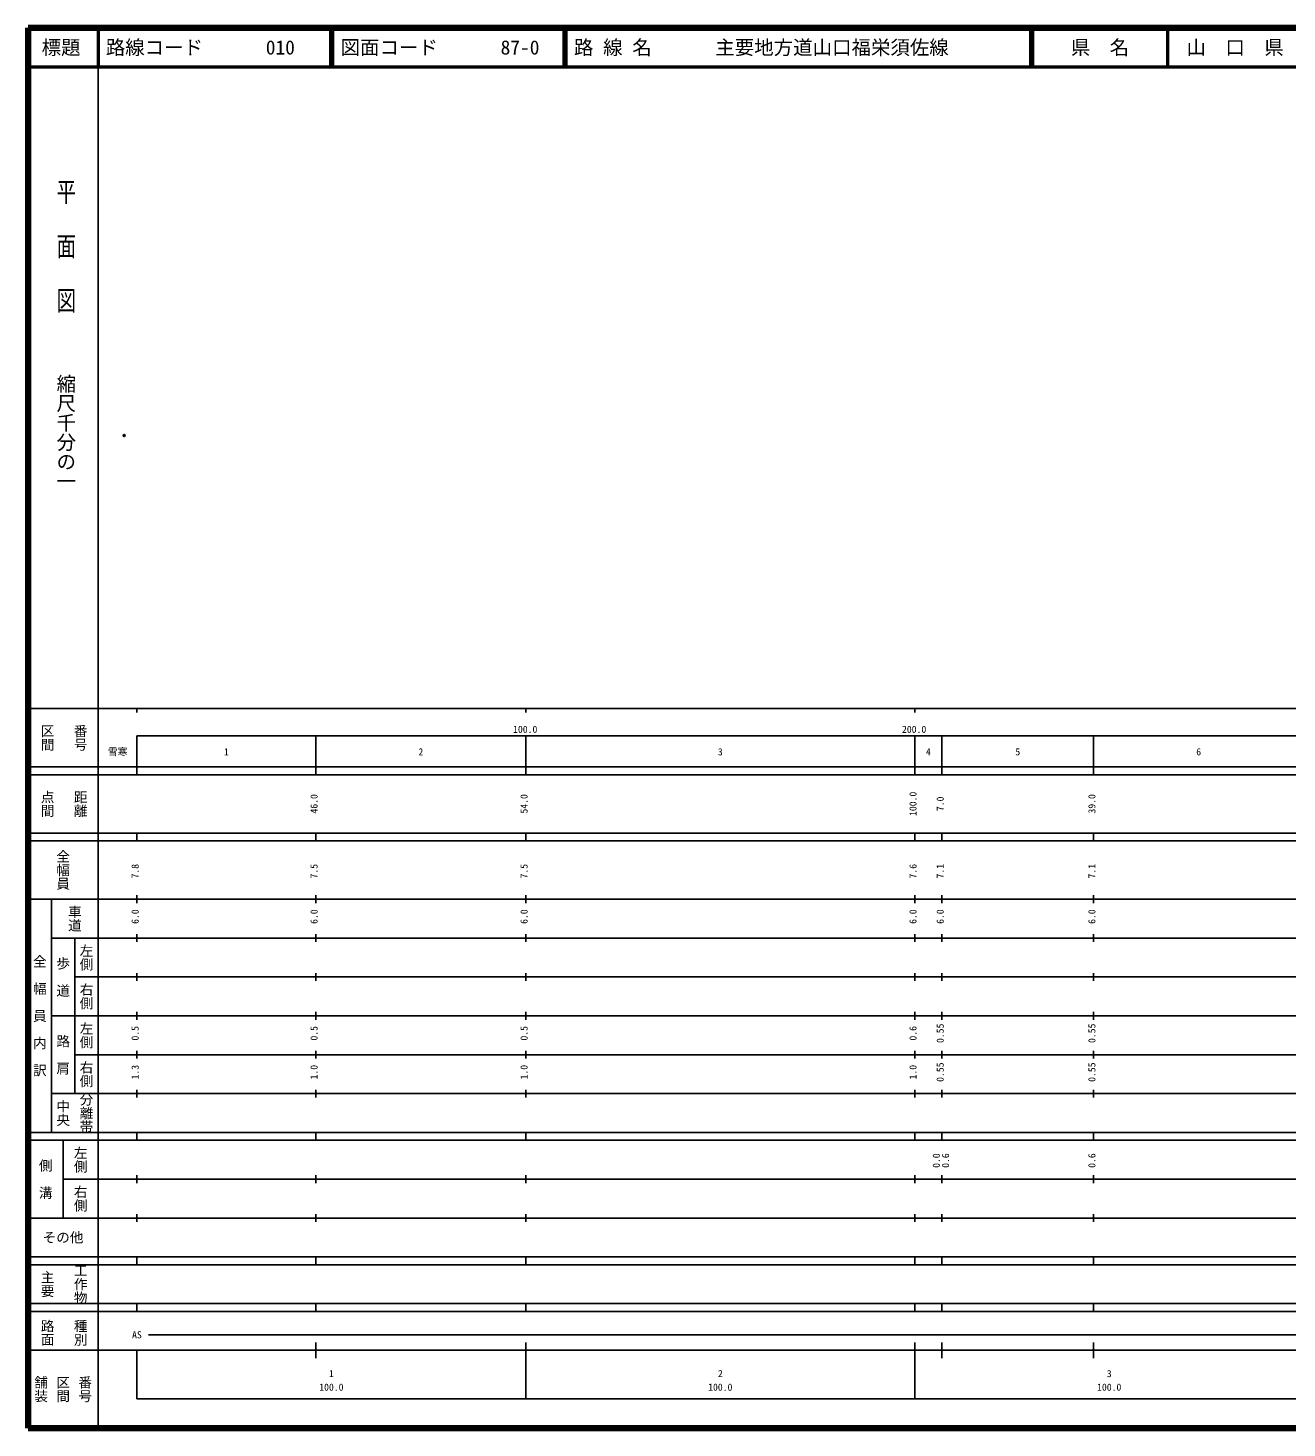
# Model space of a CAD drawing. Units: millimetres on the paper. Extents: x 40 to 680, y 20 to 380.
# Drawn here: x 40 to 363.7, y 20 to 380 of the extents above; entities that cross this region are included whole.
import ezdxf
from ezdxf.enums import TextEntityAlignment as Align

# ---------------------------------------------------------------- set-up
doc = ezdxf.new("R2010")
doc.units = ezdxf.units.MM
doc.header["$PDMODE"] = 32
doc.header["$PDSIZE"] = 0.5
doc.layers.add('M-OTRS', color=6, linetype='Continuous')
doc.layers.add('M-TTL-TXT', color=7, linetype='Continuous')
for name, color, linetype, lineweight in [('M-TTL', 2, 'Continuous', 140), ('M-TTL-BAND', 7, 'Continuous', 25), ('M-TTL-LINE', 7, 'Continuous', 50)]:
    doc.layers.add(name, color=color, linetype=linetype, lineweight=lineweight)
doc.styles.add('@ＭＳ ゴシック', font='')
doc.styles.add('ＭＳ ゴシック', font='')
doc.styles.get('@ＭＳ ゴシック').set_extended_font_data('@MS Gothic')
doc.styles.get('ＭＳ ゴシック').set_extended_font_data('MS Gothic')

msp = doc.modelspace()

# ---------------------------------------------------------------- linework, layer by layer
at = {"layer": 'M-OTRS'}
msp.add_point((64.733, 275.193), dxfattribs=at)
at = {"layer": 'M-TTL'}
for p, q in [((40, 380), (40, 20)), ((680, 380), (40, 380)), ((40, 20), (680, 20))]:
    msp.add_line(p, q, dxfattribs=at)
at = {"layer": 'M-TTL-BAND'}
for p, q in [((58, 370), (58, 20)), ((40, 205), (579, 205)), ((68, 205), (68, 204)), ((168, 205), (168, 204)), ((268, 205), (268, 204)), ((68, 198), (579, 198)), ((68, 198), (68, 188)), ((114, 188), (114, 198)), ((168, 188), (168, 198)), ((268, 188), (268, 198)), ((275, 188), (275, 198)), ((314, 188), (314, 198)), ((40, 190), (579, 190)), ((40, 188), (579, 188)), ((40, 173), (579, 173)), ((68, 171), (68, 173)), ((114, 171), (114, 173)), ((168, 171), (168, 173)), ((268, 171), (268, 173)), ((275, 171), (275, 173)), ((314, 171), (314, 173)), ((40, 171), (579, 171)), ((40, 156), (579, 156)), ((46, 96), (46, 156)), ((68, 155), (68, 157)), ((114, 155), (114, 157)), ((168, 155), (168, 157)), ((268, 155), (268, 157)), ((275, 155), (275, 157)), ((314, 155), (314, 157)), ((46, 146), (579, 146)), ((52, 146), (52, 106)), ((68, 145), (68, 147)), ((114, 145), (114, 147)), ((168, 145), (168, 147)), ((268, 145), (268, 147)), ((275, 145), (275, 147)), ((314, 145), (314, 147)), ((68, 135), (68, 137)), ((114, 135), (114, 137)), ((168, 135), (168, 137)), ((268, 135), (268, 137)), ((275, 135), (275, 137)), ((314, 135), (314, 137)), ((52, 136), (579, 136)), ((46, 126), (579, 126)), ((68, 125), (68, 127)), ((114, 125), (114, 127)), ((168, 125), (168, 127)), ((268, 125), (268, 127)), ((275, 125), (275, 127)), ((314, 125), (314, 127)), ((52, 116), (579, 116)), ((68, 115), (68, 117)), ((114, 115), (114, 117)), ((168, 115), (168, 117)), ((268, 115), (268, 117)), ((275, 115), (275, 117)), ((314, 115), (314, 117)), ((46, 106), (579, 106)), ((68, 105), (68, 107)), ((114, 105), (114, 107)), ((168, 105), (168, 107)), ((268, 105), (268, 107)), ((275, 105), (275, 107)), ((314, 105), (314, 107)), ((40, 96), (579, 96)), ((40, 94), (579, 94)), ((49, 94), (49, 74)), ((68, 94), (68, 96)), ((114, 94), (114, 96)), ((168, 94), (168, 96)), ((268, 94), (268, 96)), ((275, 94), (275, 96)), ((314, 94), (314, 96)), ((49, 84), (579, 84)), ((68, 83), (68, 85)), ((114, 83), (114, 85)), ((168, 83), (168, 85)), ((268, 83), (268, 85)), ((275, 83), (275, 85)), ((314, 83), (314, 85)), ((40, 74), (579, 74)), ((68, 73), (68, 75)), ((114, 73), (114, 75)), ((168, 73), (168, 75)), ((268, 73), (268, 75)), ((275, 73), (275, 75)), ((314, 73), (314, 75)), ((40, 64), (579, 64)), ((40, 62), (579, 62)), ((68, 62), (68, 64)), ((114, 62), (114, 64)), ((168, 62), (168, 64)), ((268, 62), (268, 64)), ((275, 62), (275, 64)), ((314, 62), (314, 64)), ((40, 52), (579, 52)), ((68, 50), (68, 52)), ((114, 50), (114, 52)), ((168, 50), (168, 52)), ((268, 50), (268, 52)), ((275, 50), (275, 52)), ((314, 50), (314, 52)), ((40, 50), (579, 50)), ((71, 44), (565, 44)), ((40, 40), (579, 40)), ((68, 40), (68, 27.5)), ((114, 38), (114, 42)), ((168, 27.5), (168, 42)), ((268, 27.5), (268, 42)), ((275, 38), (275, 42)), ((314, 38), (314, 42)), ((68, 27.5), (579, 27.5))]:
    msp.add_line(p, q, dxfattribs=at)
at = {"layer": 'M-TTL-LINE'}
for p, q in [((58, 380), (58, 370)), ((117.75, 380), (117.75, 370)), ((118.25, 380), (118.25, 370)), ((177.75, 380), (177.75, 370)), ((178.25, 380), (178.25, 370)), ((297.75, 380), (297.75, 370)), ((298.25, 380), (298.25, 370)), ((333, 380), (333, 370)), ((40, 370), (680, 370))]:
    msp.add_line(p, q, dxfattribs=at)

# ---------------------------------------------------------------- texts
at = {"layer": 'M-TTL-BAND', "style": '@ＭＳ ゴシック', "width": 1.4}
msp.add_text('平  面  図', height=3.666, rotation=270, dxfattribs=at).set_placement((49.777, 306.475), align=Align.MIDDLE_RIGHT)
at = {"layer": 'M-TTL-BAND', "style": '@ＭＳ ゴシック'}
msp.add_text('縮尺千分の一', height=3.666, rotation=270, dxfattribs=at).set_placement((49.777, 261.03), align=Align.MIDDLE_RIGHT)
for s, p in [('区間', (45, 197.5)), ('番号', (53.5, 197.5)), ('点間', (45, 180.5)), ('距離', (53.5, 180.5)), ('全幅員', (49, 163.5)), ('車道', (52, 151)), ('左側', (55, 141)), ('全\u3000幅\u3000員\u3000内\u3000訳', (43, 126)), ('歩\u3000道', (49, 136)), ('右側', (55, 131)), ('左側', (55, 121)), ('路\u3000肩', (49, 116)), ('右側', (55, 111)), ('分離帯', (55, 101)), ('中央', (49, 101)), ('左側', (53.5, 89)), ('側\u3000溝', (44.5, 84)), ('右側', (53.5, 79)), ('工作物', (53.5, 57)), ('主要', (45, 57)), ('路面', (45, 44.5)), ('種別', (53.5, 44.5)), ('舗装', (43.333, 30)), ('区間', (49, 30)), ('番号', (54.667, 30))]:
    msp.add_text(s, height=2.566, rotation=270, dxfattribs=at).set_placement(p, align=Align.MIDDLE_CENTER)
at = {"layer": 'M-TTL-BAND', "style": 'ＭＳ ゴシック'}
for s, p in [('100.0', (167.844, 198.195)), ('200.0', (267.844, 198.195)), ('雪寒', (63.056, 192.405)), ('1', (91, 192.405)), ('2', (141, 192.405)), ('3', (218, 192.405)), ('4', (271.5, 192.405)), ('5', (294.5, 192.405)), ('6', (341, 192.405)), ('AS', (68, 42.5)), ('1', (118, 32.523)), ('2', (218, 32.523)), ('3', (318, 32.523)), ('100.0', (118, 29.033)), ('100.0', (218, 29.033)), ('100.0', (318, 29.033))]:
    msp.add_text(s, height=1.833, dxfattribs=at).set_placement(p, align=Align.BOTTOM_CENTER)
for s, p in [('46.0', (115, 180.5)), ('54.0', (169, 180.5)), ('100.0', (269, 180.5)), ('7.0', (276, 180.5)), ('39.0', (315, 180.5)), ('7.8', (69, 163.174)), ('7.5', (115, 163.174)), ('7.5', (169, 163.174)), ('7.6', (269, 163.174)), ('7.1', (276, 163.174)), ('7.1', (315, 163.174)), ('6.0', (69, 151.5)), ('6.0', (115, 151.5)), ('6.0', (169, 151.5)), ('6.0', (269, 151.5)), ('6.0', (276, 151.5)), ('6.0', (315, 151.5)), ('0.5', (69, 121.5)), ('0.5', (115, 121.5)), ('0.5', (169, 121.5)), ('0.6', (269, 121.5)), ('0.55', (276, 121.5)), ('0.55', (315, 121.5)), ('1.3', (69, 111.5)), ('1.0', (115, 111.5)), ('1.0', (169, 111.5)), ('1.0', (269, 111.5)), ('0.55', (276, 111.5)), ('0.55', (315, 111.5)), ('0.0', (275, 88.764)), ('0.6', (277.37, 88.764)), ('0.6', (315, 88.764))]:
    msp.add_text(s, height=1.833, rotation=90, dxfattribs=at).set_placement(p, align=Align.BOTTOM_CENTER)
msp.add_text('その他', height=2.566, dxfattribs=at).set_placement((49, 69), align=Align.MIDDLE_CENTER)
at = {"layer": 'M-TTL-TXT', "style": 'ＭＳ ゴシック'}
for s, p in [('標題', (48.5, 375)), ('県\u3000名', (315.625, 375)), ('山\u3000口\u3000県', (350.375, 375))]:
    msp.add_text(s, height=3.666, dxfattribs=at).set_placement(p, align=Align.MIDDLE_CENTER)
for s, p in [('路線コード', (60, 375)), ('010', (101.142, 375)), ('図面コード', (120.38, 375)), ('87-0', (161.521, 375)), ('路 線 名', (180.38, 375)), ('主要地方道山口福栄須佐線', (216.734, 375))]:
    msp.add_text(s, height=3.666, dxfattribs=at).set_placement(p, align=Align.MIDDLE_LEFT)

doc.saveas('drawing.dxf')
